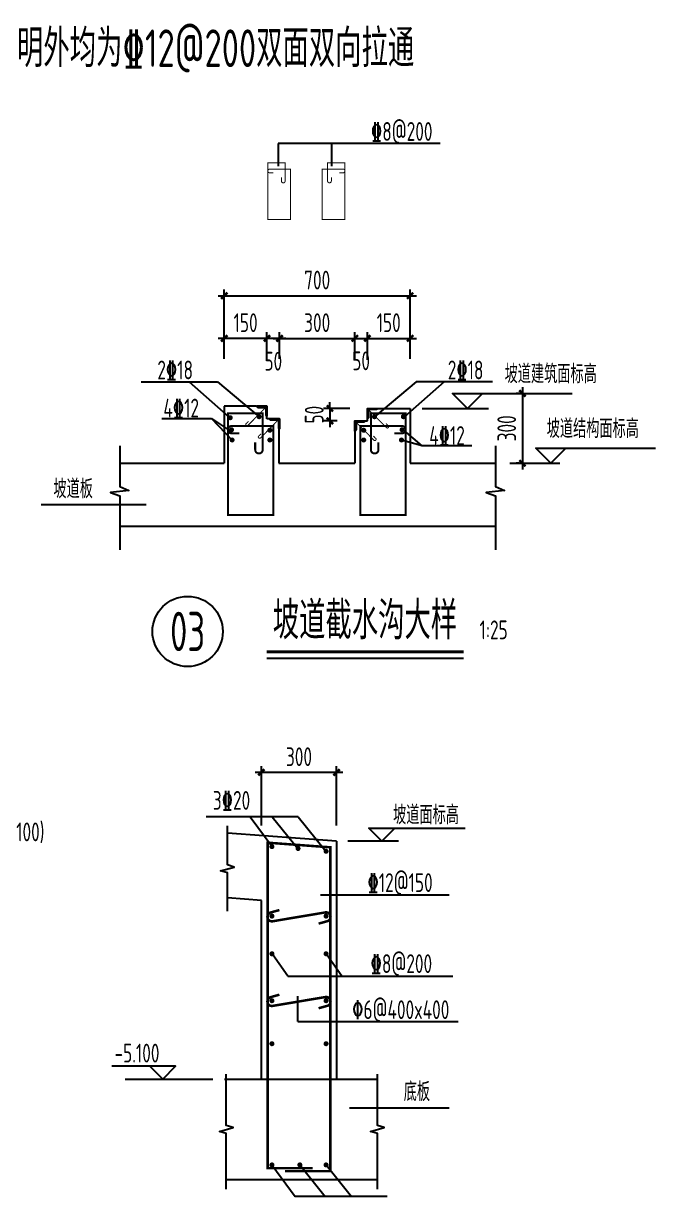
# Model space of a CAD drawing. Header units: millimetres. Extents: x -41781 to 68020, y 189188 to 426788.
# Drawn here: x 40509 to 50584, y 379728 to 398443 of the extents above; entities that cross this region are included whole.
import ezdxf
from ezdxf.enums import TextEntityAlignment as Align

# ---------------------------------------------------------------- set-up
doc = ezdxf.new("R2010")
doc.units = ezdxf.units.MM
doc.header["$LTSCALE"] = 1000
doc.header["$PDMODE"] = 35
doc.header["$PDSIZE"] = 200
for name, color, linetype in [('AXIS', 3, 'Continuous'), ('AXIS_TEXT', 7, 'Continuous'), ('B-TEXT', 3, 'Continuous'), ('DIM', 4, 'Continuous'), ('HATCH', 7, 'Continuous'), ('TEXT', 7, 'Continuous'), ('THIN', 7, 'Continuous'), ('阴影填充', 7, 'Continuous')]:
    doc.layers.add(name, color=color, linetype=linetype)
doc.layers.add('REIN', color=1, linetype='Continuous', lineweight=18)
doc.styles.add('COMPLEX', font='tssdeng.shx', dxfattribs={"width": 0.7, "bigfont": 'tssdchn.shx'})
doc.styles.add('TSSD_Dimension', font='Tssdeng.shx', dxfattribs={"width": 0.7, "bigfont": 'hztxt.shx'})
doc.styles.add('TSSD_REIN', font='Tssdeng.shx', dxfattribs={"width": 0.7, "bigfont": 'hztxt.shx'})
doc.dimstyles.new('TSSD_25_100', dxfattribs={"dimtxt": 300, "dimasz": 100, "dimexe": 100, "dimexo": 250, "dimgap": 100, "dimtad": 1, "dimdec": 0, "dimlfac": 0.25, "dimzin": 0, "dimdsep": 46, "dimtxsty": 'TSSD_Dimension', "dimblk": 'ARCHTICK', "dimcen": 0, "dimdle": 100, "dimclrt": 7, "dimadec": 0, "dimazin": 0, "dimtfac": 1, "dimtdec": 0, "dimtix": 1, "dimtmove": 2, "dimatfit": 3, "dimldrblk": 'ARCHTICK', "dimfxl": 1, "dimtolj": 1, "dimtzin": 0, "dimarcsym": 0})

# ---------------------------------------------------------------- blocks, each defined once
blk = doc.blocks.new('_ArchTick')
at = {"color": 0, "linetype": 'ByBlock', "const_width": 0.4}
blk.add_lwpolyline([(-0.5, -0.5), (0.5, 0.5)], dxfattribs=at)
blk = doc.blocks.new('*D86')
at = {"layer": 'Defpoints', "color": 0}
for p in [(45791, 393419), (44591, 392843), (45791, 392843)]:
    blk.add_point(p, dxfattribs=at)
at = {"layer": 'DIM', "color": 0, "lineweight": -2}
for p, q in [((44491, 393419), (45891, 393419)), ((44591, 393093), (44591, 393519)), ((45791, 393093), (45791, 393519))]:
    blk.add_line(p, q, dxfattribs=at)
at = {"layer": 'DIM', "color": 0, "lineweight": -2, "xscale": 100, "yscale": 100, "zscale": 100, "rotation": 180}
blk.add_blockref('_ArchTick', (44591, 393419), dxfattribs=at)
at = {"layer": 'DIM', "color": 0, "lineweight": -2, "xscale": 100, "yscale": 100, "zscale": 100}
blk.add_blockref('_ArchTick', (45791, 393419), dxfattribs=at)
at = {"layer": 'DIM', "color": 7, "insert": (45191, 393669), "char_height": 300, "attachment_point": 5, "style": 'TSSD_Dimension'}
blk.add_mtext('\\A1;300', dxfattribs=at)
blk = doc.blocks.new('*D87')
at = {"layer": 'Defpoints', "color": 0}
for p in [(45991, 393419), (45791, 392843), (45991, 392825)]:
    blk.add_point(p, dxfattribs=at)
at = {"layer": 'DIM', "color": 0, "lineweight": -2}
for p, q in [((45691, 393419), (46091, 393419)), ((45791, 393093), (45791, 393519)), ((45991, 393075), (45991, 393519))]:
    blk.add_line(p, q, dxfattribs=at)
at = {"layer": 'DIM', "color": 0, "lineweight": -2, "xscale": 100, "yscale": 100, "zscale": 100, "rotation": 180}
blk.add_blockref('_ArchTick', (45791, 393419), dxfattribs=at)
at = {"layer": 'DIM', "color": 0, "lineweight": -2, "xscale": 100, "yscale": 100, "zscale": 100}
blk.add_blockref('_ArchTick', (45991, 393419), dxfattribs=at)
at = {"layer": 'DIM', "color": 7, "insert": (45891, 393060), "char_height": 300, "attachment_point": 5, "style": 'TSSD_Dimension'}
blk.add_mtext('\\A1;50', dxfattribs=at)
blk = doc.blocks.new('*D88')
at = {"layer": 'Defpoints', "color": 0}
for p in [(44391, 393419), (44391, 392825), (44591, 392843)]:
    blk.add_point(p, dxfattribs=at)
at = {"layer": 'DIM', "color": 0, "lineweight": -2}
for p, q in [((44691, 393419), (44291, 393419)), ((44391, 393075), (44391, 393519)), ((44591, 393093), (44591, 393519))]:
    blk.add_line(p, q, dxfattribs=at)
at = {"layer": 'DIM', "color": 0, "lineweight": -2, "xscale": 100, "yscale": 100, "zscale": 100, "rotation": 180}
blk.add_blockref('_ArchTick', (44391, 393419), dxfattribs=at)
at = {"layer": 'DIM', "color": 0, "lineweight": -2, "xscale": 100, "yscale": 100, "zscale": 100}
blk.add_blockref('_ArchTick', (44591, 393419), dxfattribs=at)
at = {"layer": 'DIM', "color": 7, "insert": (44491, 393054), "char_height": 300, "attachment_point": 5, "style": 'TSSD_Dimension'}
blk.add_mtext('\\A1;50', dxfattribs=at)
blk = doc.blocks.new('*D89')
at = {"layer": 'Defpoints', "color": 0}
for p in [(46672, 393419), (45991, 392843), (46672, 392843)]:
    blk.add_point(p, dxfattribs=at)
at = {"layer": 'DIM', "color": 0, "lineweight": -2}
for p, q in [((45891, 393419), (46772, 393419)), ((45991, 393093), (45991, 393519)), ((46672, 393093), (46672, 393519))]:
    blk.add_line(p, q, dxfattribs=at)
at = {"layer": 'DIM', "color": 0, "lineweight": -2, "xscale": 100, "yscale": 100, "zscale": 100, "rotation": 180}
blk.add_blockref('_ArchTick', (45991, 393419), dxfattribs=at)
at = {"layer": 'DIM', "color": 0, "lineweight": -2, "xscale": 100, "yscale": 100, "zscale": 100}
blk.add_blockref('_ArchTick', (46672, 393419), dxfattribs=at)
at = {"layer": 'DIM', "color": 7, "insert": (46331, 393669), "char_height": 300, "attachment_point": 5, "style": 'TSSD_Dimension'}
blk.add_mtext('\\A1;150', dxfattribs=at)
blk = doc.blocks.new('*D90')
at = {"layer": 'Defpoints', "color": 0}
for p in [(43710, 393419), (43710, 392843), (44391, 392843)]:
    blk.add_point(p, dxfattribs=at)
at = {"layer": 'DIM', "color": 0, "lineweight": -2}
for p, q in [((44491, 393419), (43610, 393419)), ((43710, 393093), (43710, 393519)), ((44391, 393093), (44391, 393519))]:
    blk.add_line(p, q, dxfattribs=at)
at = {"layer": 'DIM', "color": 0, "lineweight": -2, "xscale": 100, "yscale": 100, "zscale": 100, "rotation": 180}
blk.add_blockref('_ArchTick', (43710, 393419), dxfattribs=at)
at = {"layer": 'DIM', "color": 0, "lineweight": -2, "xscale": 100, "yscale": 100, "zscale": 100}
blk.add_blockref('_ArchTick', (44391, 393419), dxfattribs=at)
at = {"layer": 'DIM', "color": 7, "insert": (44050, 393669), "char_height": 300, "attachment_point": 5, "style": 'TSSD_Dimension'}
blk.add_mtext('\\A1;150', dxfattribs=at)
blk = doc.blocks.new('*D91')
at = {"layer": 'Defpoints', "color": 0}
for p in [(45961, 392301), (45394, 392101), (45761, 392101)]:
    blk.add_point(p, dxfattribs=at)
at = {"layer": 'DIM', "color": 0, "lineweight": -2}
for p, q in [((45711, 392301), (45294, 392301)), ((45394, 392301), (45394, 392401)), ((45394, 392301), (45394, 392101)), ((45511, 392101), (45294, 392101)), ((45394, 392101), (45394, 392001))]:
    blk.add_line(p, q, dxfattribs=at)
at = {"layer": 'DIM', "color": 0, "lineweight": -2, "xscale": 100, "yscale": 100, "zscale": 100}
for p, rotation in [((45394, 392301), 270), ((45394, 392101), 90)]:
    blk.add_blockref('_ArchTick', p, dxfattribs=dict(at, rotation=rotation))
at = {"layer": 'DIM', "color": 7, "insert": (45144, 392201), "char_height": 300, "attachment_point": 5, "rotation": 90, "style": 'TSSD_Dimension'}
blk.add_mtext('\\A1;50', dxfattribs=at)
blk = doc.blocks.new('_AXISO')
blk.add_circle((0, 0), 0.5)
at = {"layer": 'B-TEXT', "style": 'COMPLEX', "width": 1.450893}
blk.add_attdef('A', text='', height=0.56, dxfattribs=at).set_placement((0.249375, -0.28), (0.749375, -0.28), align=Align.FIT)
blk = doc.blocks.new('*D92')
at = {"layer": 'Defpoints', "color": 0}
for p in [(46672, 394099), (43710, 392843), (46672, 392843)]:
    blk.add_point(p, dxfattribs=at)
at = {"layer": 'DIM', "color": 0, "lineweight": -2}
for p, q in [((43710, 393093), (43710, 394199)), ((46672, 393093), (46672, 394199)), ((43610, 394099), (46772, 394099))]:
    blk.add_line(p, q, dxfattribs=at)
at = {"layer": 'DIM', "color": 0, "lineweight": -2, "xscale": 100, "yscale": 100, "zscale": 100, "rotation": 180}
blk.add_blockref('_ArchTick', (43710, 394099), dxfattribs=at)
at = {"layer": 'DIM', "color": 0, "lineweight": -2, "xscale": 100, "yscale": 100, "zscale": 100}
blk.add_blockref('_ArchTick', (46672, 394099), dxfattribs=at)
at = {"layer": 'DIM', "color": 7, "insert": (45191, 394349), "char_height": 300, "attachment_point": 5, "style": 'TSSD_Dimension'}
blk.add_mtext('\\A1;700', dxfattribs=at)
blk = doc.blocks.new('*D93')
at = {"layer": 'Defpoints', "color": 0}
for p in [(44301, 386495), (44301, 385399), (45501, 385399)]:
    blk.add_point(p, dxfattribs=at)
at = {"layer": 'TEXT', "color": 0, "lineweight": -2}
for p, q in [((45601, 386495), (44201, 386495)), ((44301, 385649), (44301, 386595)), ((45501, 385649), (45501, 386595))]:
    blk.add_line(p, q, dxfattribs=at)
at = {"layer": 'TEXT', "color": 0, "lineweight": -2, "xscale": 100, "yscale": 100, "zscale": 100, "rotation": 180}
blk.add_blockref('_ArchTick', (44301, 386495), dxfattribs=at)
at = {"layer": 'TEXT', "color": 0, "lineweight": -2, "xscale": 100, "yscale": 100, "zscale": 100}
blk.add_blockref('_ArchTick', (45501, 386495), dxfattribs=at)
at = {"layer": 'TEXT', "color": 7, "insert": (44901, 386745), "char_height": 300, "attachment_point": 5, "style": 'TSSD_Dimension'}
blk.add_mtext('\\A1;300', dxfattribs=at)
blk = doc.blocks.new('*D201')
at = {"layer": 'Defpoints', "color": 0}
for p in [(48659, 392541), (48462, 391427), (48659, 391427)]:
    blk.add_point(p, dxfattribs=at)
at = {"layer": 'DIM', "color": 0, "lineweight": -2}
for p, q in [((48462, 392641), (48462, 391327)), ((48409, 392541), (48362, 392541)), ((48409, 391427), (48362, 391427))]:
    blk.add_line(p, q, dxfattribs=at)
at = {"layer": 'DIM', "color": 0, "lineweight": -2, "xscale": 100, "yscale": 100, "zscale": 100}
for p, rotation in [((48462, 392541), 90), ((48462, 391427), 270)]:
    blk.add_blockref('_ArchTick', p, dxfattribs=dict(at, rotation=rotation))
at = {"layer": 'DIM', "color": 7, "insert": (48212, 391984), "char_height": 300, "attachment_point": 5, "rotation": 90, "style": 'TSSD_Dimension'}
blk.add_mtext('\\A1;300', dxfattribs=at)

msp = doc.modelspace()

# ---------------------------------------------------------------- hatches: boundary and pattern name
at = {"layer": 'THIN'}
for points in [[(44371.7, 392298.6), (44371.7, 392196.2, 0.4142136), (44390.9, 392177), (44390.9, 392337), (44230.9, 392337, 0.4142136), (44250.1, 392317.8), (44352.5, 392317.8, -0.4142136)], [(46010.1, 392262.6), (46010.1, 392160.2, -0.4142136), (45990.9, 392141), (45990.9, 392301), (46150.9, 392301, -0.4142136), (46131.7, 392281.8), (46029.3, 392281.8, 0.4142136)], [(44571.7, 392098.6), (44571.7, 391996.2, 0.4142136), (44590.9, 391977), (44590.9, 392137), (44430.9, 392137, 0.4142136), (44450.1, 392117.8), (44552.5, 392117.8, -0.4142136)], [(45810.1, 392062.6), (45810.1, 391960.2, -0.4142136), (45790.9, 391941), (45790.9, 392101), (45950.9, 392101, -0.4142136), (45931.7, 392081.8), (45829.3, 392081.8, 0.4142136)]]:
    msp.add_hatch(color=256, dxfattribs=at).paths.add_polyline_path(points)

# ---------------------------------------------------------------- linework, layer by layer
at = {"layer": 'HATCH'}
msp.add_line((44578.5, 391427.3), (45790.9, 391427.3), dxfattribs=at)
at = {"layer": 'REIN'}
for points in [[(44620.4, 395989.7, 16, 16, 0), (44620.4, 395929.7, 16, 16, 1), (44680.4, 395929.7, 16, 16, 0), (44680.4, 396219.7, 16, 16, 0), (44403.9, 396219.7, 16, 16, 0), (44403.9, 395316.1, 15, 15, 0), (44765.7, 395316.1, 16, 16, 0), (44765.7, 396119.7, 16, 16, 0), (44433.9, 396119.7, 16, 16, 1), (44433.9, 396059.7, 16, 16, 0), (44493.9, 396059.7, 16, 16, 0)], [(45416.5, 395989.7, 16, 16, 0), (45416.5, 395929.7, 16, 16, -1), (45356.5, 395929.7, 16, 16, 0), (45356.5, 396219.7, 16, 16, 0), (45633, 396219.7, 16, 16, 0), (45633, 395316.1, 15, 15, 0), (45271.2, 395316.1, 16, 16, 0), (45271.2, 396119.7, 16, 16, 0), (45603, 396119.7, 16, 16, -1), (45603, 396059.7, 16, 16, 0), (45543, 396059.7, 16, 16, 0)], [(44202.4, 391762.4, 32, 32, 0), (44202.4, 391642.4, 32, 32, 1), (44322.4, 391642.4, 32, 32, 0), (44322.4, 392222.4, 32, 32, 0), (43769.4, 392222.4, 32, 32, 0), (43769.4, 390600.1, 30, 30, 0), (44492.9, 390600.1, 32, 32, 0), (44492.9, 392022.4, 32, 32, 0), (43829.4, 392022.4, 32, 32, 1), (43829.4, 391902.4, 32, 32, 0), (43949.4, 391902.4, 32, 32, 0)], [(46167, 391762.4, 32, 32, 0), (46167, 391642.4, 32, 32, -1), (46047, 391642.4, 32, 32, 0), (46047, 392222.4, 32, 32, 0), (46600, 392222.4, 32, 32, 0), (46600, 390600.1, 30, 30, 0), (45876.5, 390600.1, 32, 32, 0), (45876.5, 392022.4, 32, 32, 0), (46540, 392022.4, 32, 32, -1), (46540, 391902.4, 32, 32, 0), (46420, 391902.4, 32, 32, 0)]]:
    msp.add_lwpolyline(points, format="xyseb", dxfattribs=at)
at = {"layer": 'REIN', "const_width": 40}
for points in [[(43825.1, 392153.1, -1), (43785.1, 392153.1, -1)], [(44284.9, 392168.9, -1), (44244.9, 392168.9, -1)], [(46084.5, 392168.9, 1), (46124.5, 392168.9, 1)], [(46544.3, 392169, 1), (46584.3, 392169, 1)], [(43845.5, 391960.8, -1), (43805.5, 391960.8, -1)], [(44456.5, 391952.8, -1), (44416.5, 391952.8, -1)], [(45912.8, 391952.8, 1), (45952.8, 391952.8, 1)], [(46523.9, 391960.8, 1), (46563.9, 391960.8, 1)], [(43854.9, 391797.4, -1), (43814.9, 391797.4, -1)], [(44456.5, 391797.4, -1), (44416.5, 391797.4, -1)], [(45912.8, 391797.4, 1), (45952.8, 391797.4, 1)], [(46514.5, 391797.4, 1), (46554.5, 391797.4, 1)]]:
    msp.add_lwpolyline(points, format="xyb", close=True, dxfattribs=at)
at = {"layer": 'REIN', "ltscale": 0.2, "const_width": 40}
msp.add_lwpolyline([(45117, 380181.7), (44401.1, 380181.7), (44401.1, 385373.4), (45401.1, 385299.4), (45401.1, 380133.1), (44677.3, 380133.1)], dxfattribs=at)
for points in [[(44449.6, 385310.2, 1), (44489.6, 385310.2, 1)], [(44865.6, 385280.8, 1), (44905.6, 385280.8, 1)], [(45312.5, 385236.2, 1), (45352.5, 385236.2, 1)], [(44449.6, 384202, 1), (44489.6, 384202, 1)], [(45312.5, 384202, 1), (45352.5, 384202, 1)], [(44449.6, 383601, 1), (44489.6, 383601, 1)], [(45312.5, 383601, 1), (45352.5, 383601, 1)], [(44449.6, 382852.2, 1), (44489.6, 382852.2, 1)], [(45312.5, 382852.2, 1), (45352.5, 382852.2, 1)], [(44449.6, 382166.5, 1), (44489.6, 382166.5, 1)], [(45312.5, 382166.5, 1), (45352.5, 382166.5, 1)], [(44449.6, 380233, 1), (44489.6, 380233, 1)], [(44895.2, 380233, 1), (44935.2, 380233, 1)], [(45312.5, 380233, 1), (45352.5, 380233, 1)]]:
    msp.add_lwpolyline(points, format="xyb", close=True, dxfattribs=at)
for points in [[(44588.4, 384298.8), (44449.8, 384259.7, 1), (44488.9, 384121.1), (45313, 384259.7, -1), (45352.1, 384121.1), (45213.5, 384082)], [(44588.4, 382948.6), (44449.8, 382909.5, 1), (44488.9, 382770.9), (45313, 382909.5, -1), (45352.1, 382770.9), (45213.5, 382731.8)]]:
    msp.add_lwpolyline(points, format="xyb", dxfattribs=at)
at = {"layer": 'TEXT'}
for p, q in [((44570.6, 396524.9), (44570.6, 396166.5)), ((45417.7, 396524.9), (45417.7, 396166.5)), ((42386.1, 392726.4), (43599.9, 392726.4)), ((43151.7, 392726.4), (43785.1, 392168.9)), ((43599.9, 392726.4), (44264.9, 392168.9)), ((46769.5, 392726.4), (46104.5, 392168.9)), ((47217.6, 392726.4), (46584.3, 392168.9)), ((47983.3, 392726.4), (46769.5, 392726.4)), ((42714.6, 392139.6), (43505.8, 392139.6)), ((43505.8, 392139.6), (43834.9, 391797.4)), ((43505.8, 392139.6), (43792.9, 391950)), ((46863.5, 391701.8), (46576.5, 391950)), ((46863.5, 391701.8), (46534.5, 391797.4)), ((47654.8, 391701.8), (46863.5, 391701.8)), ((45705.4, 381142.6), (47296.2, 381142.6))]:
    msp.add_line(p, q, dxfattribs=at)
at = {"layer": 'TEXT', "color": 4}
msp.add_line((44387.1, 388318.4), (47524.4, 388318.4), dxfattribs=at)
at = {"layer": 'TEXT', "ltscale": 0.2}
for p, q in [((44885.9, 385787.7), (43418.8, 385787.7)), ((44122.6, 385787.7), (44473.6, 385310.2)), ((44474.7, 385787.7), (44880.2, 385280.8)), ((44885.9, 385787.7), (45327.1, 385236.2)), ((46488.9, 385399.4), (45679.2, 385399.4)), ((45246.1, 384543.2), (47296, 384543.2)), ((44722, 383244.6), (44481.6, 383584.9)), ((45584.6, 383244.6), (45344.1, 383584.9)), ((44722, 383244.6), (47351.9, 383244.6)), ((44884.6, 382518.7), (44884.6, 382925.7)), ((44884.6, 382518.7), (47435.5, 382518.7)), ((42130.2, 381599.4), (43527.6, 381599.4)), ((44469.6, 380233), (44840.5, 379728.3)), ((44915.2, 380233), (45318.9, 379728.3)), ((45332.5, 380233), (45736.2, 379728.3)), ((46308, 379728.3), (44840.5, 379728.3))]:
    msp.add_line(p, q, dxfattribs=at)
at = {"layer": 'TEXT', "color": 4, "const_width": 50}
msp.add_lwpolyline([(44387.1, 388418.4), (47524.4, 388418.4)], dxfattribs=at)
at = {"layer": 'TEXT', "ltscale": 0.2}
for points in [[(46427.3, 385605.8), (46220.8, 385399.4), (46014.3, 385605.8), (47550.2, 385605.8)], [(42522, 381805.8), (42728.4, 381599.4), (42934.9, 381805.8), (41920.2, 381805.8)]]:
    msp.add_lwpolyline(points, dxfattribs=at)
at = {"layer": 'THIN'}
for p, q in [((47150.3, 396524.9), (44570.6, 396524.9)), ((44218.5, 392337), (43710.1, 392337)), ((44390.9, 392137), (44390.9, 392337)), ((45990.9, 392101), (45990.9, 392301)), ((46150.9, 392301), (46671.6, 392301)), ((46671.6, 392301), (46671.6, 391427.3)), ((46862.4, 392301), (47920.5, 392301)), ((44590.9, 392137), (44390.9, 392137)), ((44578.5, 392137), (44578.5, 391427.3)), ((45790.9, 392101), (45990.9, 392101)), ((45790.9, 392101), (45790.9, 391427.3)), ((42043.6, 391427.3), (43710.1, 391427.3)), ((46671.6, 391427.3), (48032.3, 391427.3)), ((48261, 391427.3), (49058.4, 391427.3)), ((42465.5, 390761.2), (40793.9, 390761.2)), ((42043.6, 390423.2), (48032.3, 390423.2)), ((43712.5, 381599.4), (46150.5, 381599.4)), ((43741.3, 379999.4), (46150.5, 379999.4))]:
    msp.add_line(p, q, dxfattribs=at)
at = {"layer": 'THIN', "ltscale": 0.2}
for p, q in [((45501.1, 385399.4), (43759.1, 385526.2)), ((45501.1, 385399.4), (45501.1, 381599.4)), ((44301.1, 384453.4), (43759.1, 384492.8)), ((44301.1, 381599.4), (44301.1, 384453.4))]:
    msp.add_line(p, q, dxfattribs=at)
at = {"layer": 'THIN'}
for points in [[(47826.1, 392541), (47586.1, 392301), (47346.1, 392541), (49255.2, 392541)], [(42043.6, 391702.8), (42043.6, 391053.3), (42188.6, 390989.6), (41897, 390957.7), (42043.6, 390904.6), (42043.6, 390045)], [(48032.3, 391702.8), (48032.3, 391053.3), (48177.3, 390989.6), (47885.7, 390957.7), (48032.3, 390904.6), (48032.3, 390045)], [(49154.8, 391667.3), (48914.8, 391427.3), (48674.8, 391667.3), (50583.9, 391667.3)], [(43759.1, 384280.1), (43759.1, 384890), (43649.1, 384925), (43869.1, 384985), (43759.1, 385020), (43759.1, 385644.3)], [(43741.3, 379845.2), (43741.3, 380732.3), (43631.3, 380767.3), (43851.3, 380827.3), (43741.3, 380862.3), (43741.3, 381681.9)], [(46150.5, 379845.2), (46150.5, 380732.3), (46040.5, 380767.3), (46260.5, 380827.3), (46150.5, 380862.3), (46150.5, 381681.9)]]:
    msp.add_lwpolyline(points, dxfattribs=at)
at = {"layer": 'THIN', "const_width": 16}
for points in [[(44366, 392312.2), (44088.9, 392031.8, -1.1873135), (44062.8, 392063.4), (44094.5, 392095.6)], [(46015.7, 392276.2), (46292.8, 391995.8, 1.1873135), (46318.9, 392027.4), (46287.2, 392059.6)], [(44566, 392112.2), (44288.9, 391831.8, -1.1873135), (44262.8, 391863.4), (44294.5, 391895.6)], [(45815.7, 392076.2), (46092.8, 391795.8, 1.1873135), (46118.9, 391827.4), (46087.2, 391859.6)]]:
    msp.add_lwpolyline(points, format="xyb", dxfattribs=at)
at = {"layer": 'THIN'}
for points in [[(44390.9, 392337), (44230.9, 392337, 0.4142136), (44250.1, 392317.8), (44352.5, 392317.8, -0.4142136), (44371.7, 392298.6), (44371.7, 392196.2, 0.4142136), (44390.9, 392177), (44390.9, 392337), (44390.9, 392177)], [(45990.9, 392301), (46150.9, 392301, -0.4142136), (46131.7, 392281.8), (46029.3, 392281.8, 0.4142136), (46010.1, 392262.6), (46010.1, 392160.2, -0.4142136), (45990.9, 392141), (45990.9, 392301), (45990.9, 392141)], [(44590.9, 392137), (44430.9, 392137, 0.4142136), (44450.1, 392117.8), (44552.5, 392117.8, -0.4142136), (44571.7, 392098.6), (44571.7, 391996.2, 0.4142136), (44590.9, 391977), (44590.9, 392137), (44590.9, 391977)], [(45790.9, 392101), (45950.9, 392101, -0.4142136), (45931.7, 392081.8), (45829.3, 392081.8, 0.4142136), (45810.1, 392062.6), (45810.1, 391960.2, -0.4142136), (45790.9, 391941), (45790.9, 392101), (45790.9, 391941)]]:
    msp.add_lwpolyline(points, format="xyb", dxfattribs=at)
at = {"layer": '阴影填充'}
msp.add_line((43710.1, 392337), (43710.1, 391427.3), dxfattribs=at)

# ---------------------------------------------------------------- block references
at = {"layer": 'AXIS'}
ref = msp.add_blockref('_AXISO', (43125.5, 388743.3), dxfattribs=dict(at, xscale=1120, yscale=1120, zscale=1120, rotation=359.9999999999642))
ref.add_attrib('A', '03', dxfattribs={"layer": 'AXIS_TEXT', "height": 627.2, "rotation": 360, "style": 'COMPLEX', "width": 0.682773}).set_placement((42845.5, 388429.7, 0), (43405.5, 388429.7, 0), align=Align.FIT)

# ---------------------------------------------------------------- texts
at = {"layer": 'TEXT', "style": 'TSSD_REIN', "width": 0.7}
for s, height, p in [('注：坡道二板厚均为250，板筋除特别注明外均为%%13212@200双面双向拉通', 600, (32846.3, 397747.6)), ('%%1328@200', 300, (46048.6, 396569.7)), ('2%%13218', 300, (42643, 392764.8)), ('2%%13218', 300, (47272.8, 392764.8)), ('4%%13212', 300, (42740.2, 392156.5)), ('4%%13212', 300, (46976.9, 391718.7)), ('坡道板', 300, (40986.5, 390868)), ('3%%13220', 300, (43528, 385898)), ('坡道面标高', 300, (46400.7, 385666.7)), ('%%13212@150', 300, (45993.5, 384586.6)), ('%%1328@200', 300, (46042.6, 383293.5)), ('%%1306@400x400', 300, (45748.7, 382559.1)), ('-5.100', 300, (41960.9, 381866.7)), ('底板', 300, (46569.4, 381249.9))]:
    msp.add_text(s, height=height, dxfattribs=at).set_placement(p)
for s, p in [('坡道建筑面标高', (49648.3, 392611.9)), ('坡道结构面标高', (50319.2, 391738.2)), ('结构底板标高(-5.100)', (40843.3, 385305.1))]:
    msp.add_text(s, height=300, dxfattribs=at).set_placement(p, align=Align.BOTTOM_RIGHT)
at = {"layer": 'TEXT', "color": 4, "style": 'TSSD_REIN', "width": 0.7}
for s, height, p in [('坡道截水沟大样', 600, (44482.7, 388618.4)), ('1:25', 300, (47780, 388618.4))]:
    msp.add_text(s, height=height, dxfattribs=at).set_placement(p)

# ---------------------------------------------------------------- dimensions: what is measured, and where the dimension line sits
at = {"layer": 'DIM'}
for base, p1, p2, text, picture, middle in [((46671.6, 394099.3), (43710.1, 392842.6), (46671.6, 392842.6), '700', '*D92', (45190.9, 394349.3)), ((43710.1, 393419), (44390.9, 392842.6), (43710.1, 392842.6), '150', '*D90', (44050.5, 393669))]:
    dim = msp.add_linear_dim(base=base, p1=p1, p2=p2, text=text, dimstyle='TSSD_25_100', dxfattribs=at)
    dim.commit()
    dim.dimension.update_dxf_attribs({"geometry": picture, "text_midpoint": middle})
for base, p1, p2, angle, picture, middle in [((45790.9, 393419), (44590.9, 392842.6), (45790.9, 392842.6), 180, '*D86', (45190.9, 393669)), ((45393.8, 392101), (45960.9, 392301), (45760.9, 392101), 90, '*D91', (45143.8, 392201))]:
    dim = msp.add_linear_dim(base=base, p1=p1, p2=p2, angle=angle, dimstyle='TSSD_25_100', dxfattribs=at)
    dim.commit()
    dim.dimension.update_dxf_attribs({"geometry": picture, "text_midpoint": middle})
for base, p1, p2, angle, text, picture, middle in [((46671.6, 393419), (45990.9, 392842.6), (46671.6, 392842.6), 180, '150', '*D89', (46331.2, 393669)), ((48462.2, 391427.3), (48658.5, 392541), (48658.5, 391427.3), 90, '300', '*D201', (48212.2, 391984.1))]:
    dim = msp.add_linear_dim(base=base, p1=p1, p2=p2, angle=angle, text=text, dimstyle='TSSD_25_100', dxfattribs=at)
    dim.commit()
    dim.dimension.update_dxf_attribs({"geometry": picture, "text_midpoint": middle})
dim = msp.add_linear_dim(base=(44390.9, 393419), p1=(44590.9, 392842.6), p2=(44390.9, 392825.1), dimstyle='TSSD_25_100', dxfattribs=at)
dim.commit()
dim.dimension.update_dxf_attribs({"geometry": '*D88', "text_midpoint": (44490.9, 393054.5), "dimtype": 160})
dim = msp.add_linear_dim(base=(45990.9, 393419), p1=(45790.9, 392842.6), p2=(45990.9, 392825.1), angle=180, dimstyle='TSSD_25_100', dxfattribs=at)
dim.commit()
dim.dimension.update_dxf_attribs({"geometry": '*D87', "text_midpoint": (45890.9, 393059.6), "dimtype": 160})
at = {"layer": 'TEXT'}
dim = msp.add_linear_dim(base=(44301.1, 386495.5), p1=(45501.1, 385399.4), p2=(44301.1, 385399.4), dimstyle='TSSD_25_100', dxfattribs=at)
dim.commit()
dim.dimension.update_dxf_attribs({"geometry": '*D93', "text_midpoint": (44901.1, 386745.5)})

doc.saveas('drawing.dxf')
